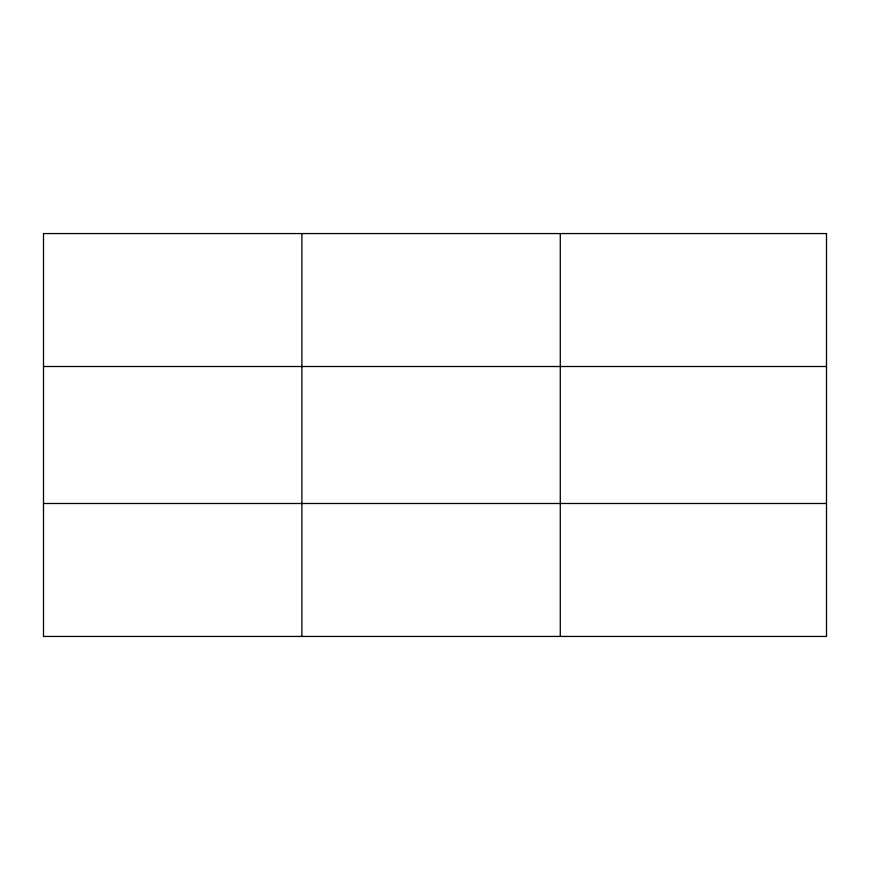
<?xml version="1.0" encoding="UTF-8"?>
<svg xmlns="http://www.w3.org/2000/svg" width="870" height="870" viewBox="0 0 870 870"><rect width="100%" height="100%" fill="white"/><g stroke="black" fill="none" stroke-linecap="round" stroke-linejoin="round"><path stroke-width="1.3" d="M301.89 233.562L301.89 636.438M560.28 233.562L560.28 636.438M43.5 366.509L826.5 366.509M43.5 503.491L826.5 503.491M826.5 233.562L826.5 636.438L43.5 636.438L43.5 233.562L826.5 233.562"/></g></svg>
